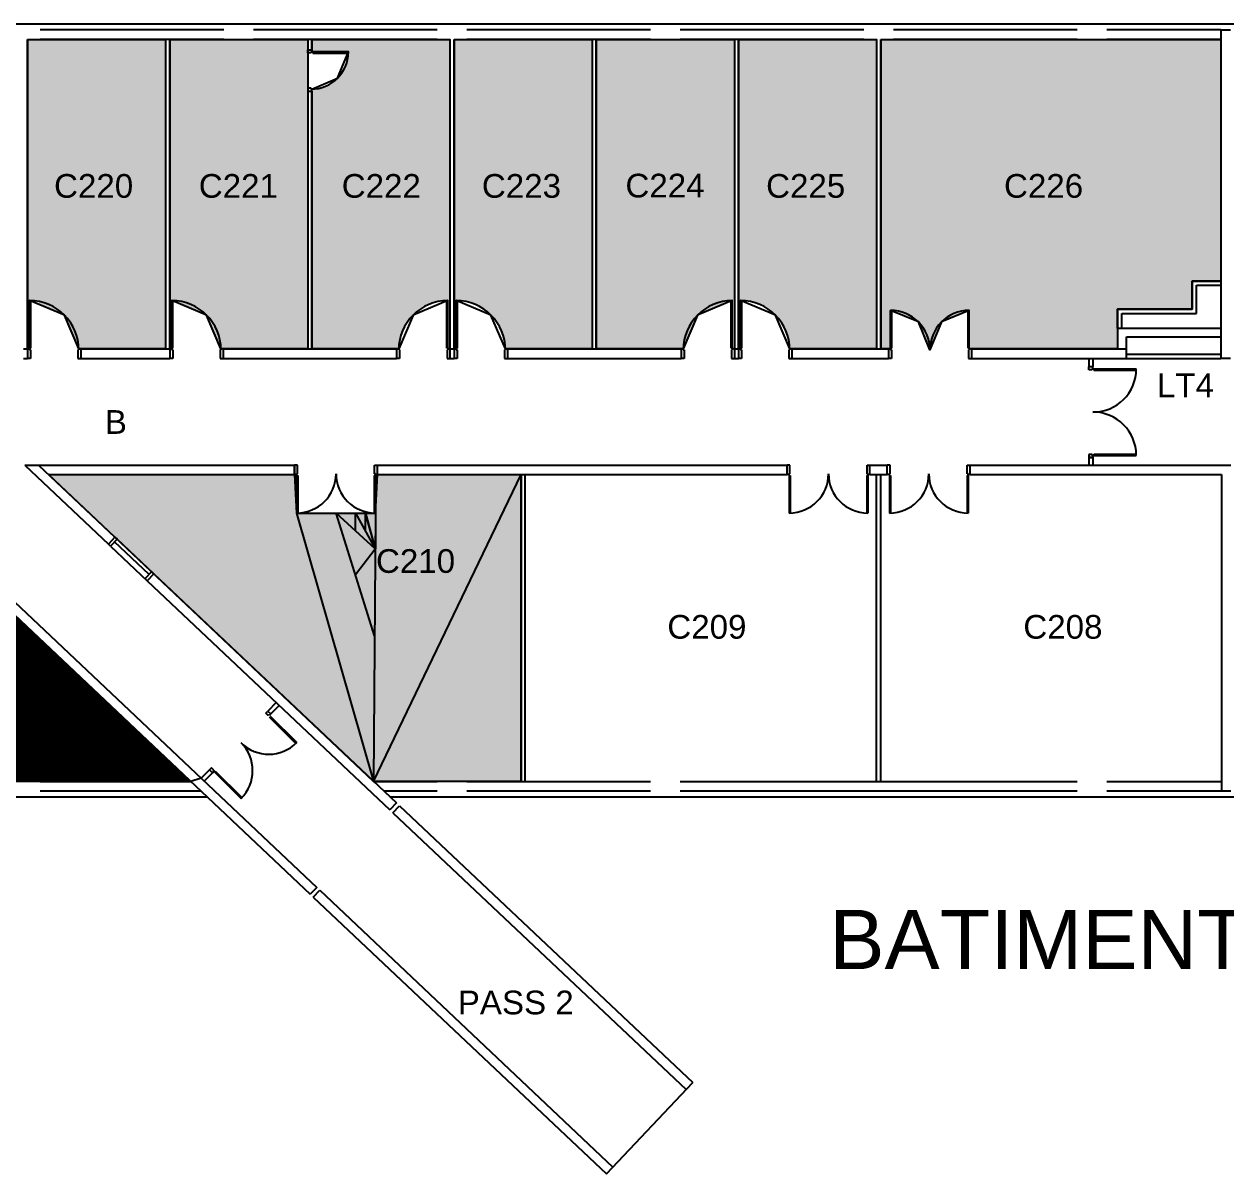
# Model space of a CAD drawing. Extents: x -17020 to -8488, y 8410 to 10351.
# Drawn here: x -15708 to -13679, y 8410 to 10351 of the extents above; entities that cross this region are included whole.
import ezdxf

# ---------------------------------------------------------------- set-up
doc = ezdxf.new("R2010")
doc.units = 0
doc.header["$MEASUREMENT"] = 0
doc.layers.get('0').update_dxf_attribs({"linetype": 'CONTINUOUS'})
for name, color, linetype in [('BA_CLOISON_EXISTANTE', 4, 'CONTINUOUS'), ('BA_MENUIS_EXTERIEURE', 6, 'CONTINUOUS'), ('BA_MENUIS_INTERIEURE', 202, 'CONTINUOUS'), ('BA_STRUCTURE', 5, 'CONTINUOUS'), ('Nom. Circulation', 1, 'CONTINUOUS'), ('Nom. Texte', 250, 'CONTINUOUS'), ('SUN', 2, 'CONTINUOUS')]:
    doc.layers.add(name, color=color, linetype=linetype)
doc.styles.add('ARIAL', font='arial.ttf')

msp = doc.modelspace()

# ---------------------------------------------------------------- hatches: boundary and pattern name
at = {"layer": 'SUN'}
h = msp.add_hatch(color=256, dxfattribs=at)
h.dxf.hatch_style = 1
h.paths.add_polyline_path([(-15702.1, 10324.9), (-15702.1, 9802.5), (-15698.6, 9802.5), (-15698.6, 9884), (-15639.9, 9859.7), (-15615.6, 9802.5), (-15469.1, 9802.5), (-15469.1, 10324.9)])
h.paths.add_polyline_path([(-15667.3, 10035.6), (-15513.7, 10035.6), (-15513.7, 10118), (-15667.3, 10118)], flags=24)
h = msp.add_hatch(color=256, dxfattribs=at)
h.dxf.hatch_style = 1
h.paths.add_polyline_path([(-15462.1, 10324.9), (-15462.1, 9802.5), (-15458.6, 9802.5), (-15458.6, 9884), (-15399.9, 9859.7), (-15375.6, 9802.5), (-15229.1, 9802.5), (-15229.1, 10324.9)])
h.paths.add_polyline_path([(-15419.3, 10035.6), (-15265.7, 10035.6), (-15265.7, 10118), (-15419.3, 10118)], flags=24)
h = msp.add_hatch(color=256, dxfattribs=at)
h.dxf.hatch_style = 1
h.paths.add_polyline_path([(-15222.1, 9802.5), (-15075.6, 9802.5), (-15075.6, 9802.5, -0.408853), (-14992.6, 9884), (-14992.6, 9802.5), (-14989.1, 9802.5), (-14989.1, 10324.9), (-15222.1, 10324.9), (-15222.1, 10303.9), (-15160.6, 10303.9), (-15160.6, 10303.9, -0.407174), (-15222.1, 10240.9)])
h.paths.add_polyline_path([(-15181.7, 10035.6), (-15028.1, 10035.6), (-15028.1, 10118), (-15181.7, 10118)], flags=24)
h = msp.add_hatch(color=256, dxfattribs=at)
h.dxf.hatch_style = 1
h.paths.add_polyline_path([(-14749.1, 10324.9), (-14982.1, 10324.9), (-14982.1, 9802.5), (-14978.6, 9802.5), (-14978.6, 9884, -0.408752), (-14895.6, 9802.6), (-14895.6, 9802.5), (-14749.1, 9802.5)])
h.paths.add_polyline_path([(-14945.4, 10035.6), (-14791.8, 10035.6), (-14791.8, 10118), (-14945.4, 10118)], flags=24)
h = msp.add_hatch(color=256, dxfattribs=at)
h.dxf.hatch_style = 1
h.paths.add_polyline_path([(-14742.1, 10324.9), (-14742.1, 9802.5), (-14595.6, 9802.5), (-14571.3, 9859.7), (-14512.6, 9884), (-14512.6, 9802.5), (-14509.1, 9802.5), (-14509.1, 10324.9)])
h.paths.add_polyline_path([(-14703.1, 10036.1), (-14549.5, 10036.1), (-14549.5, 10118.5), (-14703.1, 10118.5)], flags=24)
h = msp.add_hatch(color=256, dxfattribs=at)
h.dxf.hatch_style = 1
h.paths.add_polyline_path([(-14502.1, 10324.9), (-14502.1, 9802.5), (-14498.6, 9802.5), (-14498.6, 9884, -0.408813), (-14415.6, 9802.6), (-14415.6, 9802.5), (-14269.1, 9802.5), (-14269.1, 10324.9)])
h.paths.add_polyline_path([(-14465.9, 10035.6), (-14312.3, 10035.6), (-14312.3, 10118), (-14465.9, 10118)], flags=24)
h = msp.add_hatch(color=256, dxfattribs=at)
h.dxf.hatch_style = 1
h.paths.add_polyline_path([(-14262.1, 10324.9), (-14262.1, 9802.5), (-14245.6, 9802.5), (-14245.6, 9867.5), (-14198.6, 9848.1), (-14179.1, 9801), (-14159.6, 9848.1), (-14112.6, 9867.5), (-14112.6, 9802.5), (-13862.4, 9802.5), (-13862.4, 9869.5), (-13736.4, 9869.5), (-13736.4, 9917), (-13688, 9917), (-13688, 10324.9)])
h.paths.add_polyline_path([(-14064.2, 10035.6), (-13910.6, 10035.6), (-13910.6, 10118), (-14064.2, 10118)], flags=24)
h = msp.add_hatch(dxfattribs=at)
h.set_pattern_fill('ANSI31', color=256)
h.paths.add_polyline_path([(-15949.1, 9565.8), (-15975.3, 9590.5), (-16080.7, 9590.5), (-16084.2, 9590.5, -0.408869), (-16167.2, 9509), (-16167.2, 9590.5), (-16170.7, 9590.5), (-16182.1, 9590.5), (-16182.1, 9072.6), (-16090.6, 9072.6), (-16065.6, 9072.6), (-16040.6, 9072.6), (-15949.1, 9072.6), (-15949.1, 9337.6), (-15949.1, 9342.6), (-15943.6, 9342.6), (-15943.6, 9341.1), (-15942.1, 9341.1), (-15942.1, 9337.6), (-15942.1, 9072.6), (-15730.6, 9072.6), (-15705.6, 9072.6), (-15680.6, 9072.6), (-15426.7, 9072.6), (-15942.1, 9559.1), (-15942.1, 9427.6), (-15942.1, 9424.1), (-15943.6, 9424.1), (-15943.6, 9422.6), (-15949.1, 9422.6), (-15949.1, 9427.6)])
h.paths.add_polyline_path([(-16146.3, 9224.1), (-15992.7, 9224.1), (-15992.7, 9306.5), (-16146.3, 9306.5)], flags=24)
h.paths.add_polyline_path([(-15856.8, 9199.5), (-15703.2, 9199.5), (-15703.2, 9281.9), (-15856.8, 9281.9)], flags=24)
h.paths.add_polyline_path([(-16142.7, 9291.3), (-15989.1, 9291.3), (-15989.1, 9373.8), (-16142.7, 9373.8)], flags=24)
h = msp.add_hatch(color=256, dxfattribs=at)
h.dxf.hatch_style = 1
h.paths.add_polyline_path([(-15247.9, 9525.5), (-15251.4, 9590.5), (-15666.5, 9590.5), (-15117.9, 9072.6)])
h = msp.add_hatch(color=256, dxfattribs=at)
h.dxf.hatch_style = 1
h.paths.add_polyline_path([(-14869.1, 9590.5), (-15111.4, 9590.5), (-15114.9, 9525.5), (-15117.9, 9072.6)])
h.paths.add_polyline_path([(-15124, 9402.5), (-14970.4, 9402.5), (-14970.4, 9484.9), (-15124, 9484.9)], flags=9)
h = msp.add_hatch(color=256, dxfattribs=at)
h.dxf.hatch_style = 1
h.paths.add_polyline_path([(-14869.1, 9590.5), (-15117.9, 9072.6), (-14869.1, 9072.6)])
h = msp.add_hatch(color=256, dxfattribs=at)
h.dxf.hatch_style = 1
h.paths.add_polyline_path([(-15942.1, 9559.1), (-15942.1, 9424.1), (-15860.6, 9424.1, -0.408869), (-15942.1, 9341.1), (-15942.1, 9072.6), (-15426.7, 9072.6)])
h.paths.add_polyline_path([(-15856.8, 9199.5), (-15703.2, 9199.5), (-15703.2, 9281.9), (-15856.8, 9281.9)], flags=24)
h = msp.add_hatch(color=256, dxfattribs=at)
h.dxf.hatch_style = 1
h.paths.add_polyline_path([(-15181.4, 9525.5), (-15247.9, 9525.5), (-15117.9, 9072.6), (-15116.3, 9318.3)])
h = msp.add_hatch(color=256, dxfattribs=at)
h.dxf.hatch_style = 1
h.paths.add_polyline_path([(-15181.4, 9525.5), (-15148.8, 9421.9), (-15115.3, 9465)])
h = msp.add_hatch(color=256, dxfattribs=at)
h.dxf.hatch_style = 1
h.paths.add_polyline_path([(-15148.3, 9525.5), (-15181.4, 9525.5), (-15148.3, 9495.3)])
h.paths.add_polyline_path([(-15148.3, 9525.5), (-15148.3, 9495.3), (-15115.3, 9465)])
h = msp.add_hatch(color=256, dxfattribs=at)
h.dxf.hatch_style = 1
h.paths.add_polyline_path([(-15131.8, 9525.5), (-15148.3, 9525.5), (-15131.8, 9495.3)])
h.paths.add_polyline_path([(-15131.8, 9525.5), (-15131.8, 9495.3), (-15115.3, 9465)])
h = msp.add_hatch(color=256, dxfattribs=at)
h.dxf.hatch_style = 1
h.paths.add_polyline_path([(-15114.9, 9525.4), (-15131.8, 9525.5), (-15115.3, 9466.4)])
h = msp.add_hatch(color=256, dxfattribs=at)
h.dxf.hatch_style = 1
h.paths.add_polyline_path([(-15115.3, 9465), (-15148.8, 9421.9), (-15116.3, 9318.3)])

# ---------------------------------------------------------------- linework, layer by layer
msp.add_line((-15409.1, 9077.9), (-15426.7, 9072.6))
at = {"layer": 'BA_CLOISON_EXISTANTE'}
for p, q in [((-15702.1, 10324.9), (-15702.1, 9802.5)), ((-15469.1, 10324.9), (-15469.1, 9802.5)), ((-15462.1, 10324.9), (-15462.1, 9802.5)), ((-15229.1, 10324.9), (-15229.1, 10307.4)), ((-15222.1, 10324.9), (-15222.1, 10307.4)), ((-14989.1, 10324.9), (-14989.1, 9802.5)), ((-14982.1, 10324.9), (-14982.1, 9802.5)), ((-14749.1, 10324.9), (-14749.1, 9802.5)), ((-14742.1, 10324.9), (-14742.1, 9802.5)), ((-14509.1, 10324.9), (-14509.1, 9802.5)), ((-14502.1, 10324.9), (-14502.1, 9802.5)), ((-14269.1, 10324.9), (-14269.1, 9802.5)), ((-14262.1, 10324.9), (-14262.1, 9802.5)), ((-15229.1, 10307.4), (-15222.1, 10307.4)), ((-15229.1, 10237.4), (-15222.1, 10237.4)), ((-15229.1, 10237.4), (-15229.1, 9802.5)), ((-15222.1, 10237.4), (-15222.1, 9802.5)), ((-13736.4, 9869.5), (-13736.4, 9917)), ((-13736.4, 9917), (-13688, 9917)), ((-13729.4, 9910), (-13688, 9910)), ((-13729.4, 9862.5), (-13729.4, 9910)), ((-13862.4, 9837.7), (-13862.4, 9869.5)), ((-13862.4, 9869.5), (-13736.4, 9869.5)), ((-13855.4, 9862.5), (-13729.4, 9862.5)), ((-13855.4, 9837.7), (-13855.4, 9862.5)), ((-13910.9, 9786.5), (-13910.9, 9773)), ((-13903.9, 9786.5), (-13903.9, 9773)), ((-13847.4, 9793.5), (-13688, 9793.5)), ((-13847.4, 9786.5), (-13688, 9786.5)), ((-13910.9, 9773), (-13903.9, 9773)), ((-13910.9, 9620), (-13910.9, 9606.5)), ((-13910.9, 9620), (-13903.9, 9620)), ((-13903.9, 9620), (-13903.9, 9606.5)), ((-14869.1, 9072.6), (-14869.1, 9590.5)), ((-14862.1, 9072.6), (-14862.1, 9590.5)), ((-14269.1, 9072.6), (-14269.1, 9590.5)), ((-14262.1, 9072.6), (-14262.1, 9590.5)), ((-15282.2, 9205.6), (-15296.3, 9191.4)), ((-15296.3, 9191.4), (-15291.3, 9186.5)), ((-15277.2, 9200.6), (-15291.3, 9186.5)), ((-15395, 9092.1), (-15409.1, 9077.9)), ((-15395, 9092.1), (-15390, 9087.2)), ((-15390, 9087.2), (-15404.1, 9073))]:
    msp.add_line(p, q, dxfattribs=at)
at = {"layer": 'BA_MENUIS_EXTERIEURE'}
for p, q in [((-13662, 10350.9), (-16463.1, 10350.9)), ((-15370.6, 10340.9), (-15680.6, 10340.9)), ((-15370.6, 10324.9), (-15680.6, 10324.9)), ((-15010.6, 10340.9), (-15320.6, 10340.9)), ((-15010.6, 10324.9), (-15320.6, 10324.9)), ((-14650.6, 10340.9), (-14960.6, 10340.9)), ((-14650.6, 10324.9), (-14960.6, 10324.9)), ((-14290.6, 10340.9), (-14600.6, 10340.9)), ((-14290.6, 10324.9), (-14600.6, 10324.9)), ((-13930.6, 10340.9), (-14240.6, 10340.9)), ((-13930.6, 10324.9), (-14240.6, 10324.9)), ((-13688, 10340.9), (-13880.6, 10340.9)), ((-13688, 10324.9), (-13880.6, 10324.9)), ((-15680.6, 9072.6), (-15426.7, 9072.6)), ((-15117.9, 9072.6), (-15010.6, 9072.6)), ((-14960.6, 9072.6), (-14650.6, 9072.6)), ((-14600.6, 9072.6), (-13930.6, 9072.6)), ((-13880.6, 9072.6), (-13687, 9072.6)), ((-15680.6, 9056.6), (-15409.8, 9056.6)), ((-15100.9, 9056.6), (-15010.6, 9056.6)), ((-14960.6, 9056.6), (-14650.6, 9056.6)), ((-14600.6, 9056.6), (-13930.6, 9056.6)), ((-13880.6, 9056.6), (-13687, 9056.6)), ((-16785.9, 9046.6), (-15399.2, 9046.6)), ((-15090.4, 9046.6), (-13661, 9046.6)), ((-15085.3, 9019.8), (-15074.3, 9031.4)), ((-15074.3, 9031.4), (-14579.5, 8564.2)), ((-15085.3, 9019.8), (-14590.5, 8552.6)), ((-15219.8, 8877.2), (-15208.9, 8888.9)), ((-15208.9, 8888.9), (-14714.1, 8421.7)), ((-15219.8, 8877.2), (-14725, 8410.1))]:
    msp.add_line(p, q, dxfattribs=at)
at = {"layer": 'BA_MENUIS_INTERIEURE'}
for p, q in [((-15229.1, 10307.4), (-15222.1, 10307.4)), ((-15229.1, 10302.4), (-15229.1, 10307.4)), ((-15222.1, 10307.4), (-15222.1, 10303.9)), ((-15223.6, 10302.4), (-15229.1, 10302.4)), ((-15223.6, 10303.9), (-15223.6, 10302.4)), ((-15222.1, 10303.9), (-15223.6, 10303.9)), ((-15220.6, 10303.9), (-15220.6, 10301.9)), ((-15220.6, 10303.9), (-15160.6, 10303.9)), ((-15220.6, 10301.9), (-15160.6, 10301.9)), ((-15223.6, 10242.4), (-15229.1, 10242.4)), ((-15229.1, 10242.4), (-15229.1, 10237.4)), ((-15229.1, 10237.4), (-15222.1, 10237.4)), ((-15223.6, 10240.9), (-15223.6, 10242.4)), ((-15222.1, 10240.9), (-15223.6, 10240.9)), ((-15222.1, 10237.4), (-15222.1, 10240.9)), ((-14245.6, 9804), (-14245.6, 9867.5)), ((-14243.6, 9804), (-14243.6, 9867.5)), ((-14114.6, 9804), (-14114.6, 9867.5)), ((-14112.6, 9804), (-14112.6, 9867.5)), ((-15702.1, 9802.5), (-15702.1, 9786.5)), ((-15612.1, 9802.5), (-15612.1, 9786.5)), ((-15462.1, 9802.5), (-15462.1, 9786.5)), ((-15372.1, 9802.5), (-15372.1, 9786.5)), ((-15079.1, 9802.5), (-15079.1, 9786.5)), ((-14989.1, 9802.5), (-14989.1, 9786.5)), ((-14982.1, 9802.5), (-14982.1, 9786.5)), ((-14892.1, 9802.5), (-14892.1, 9786.5)), ((-14599.1, 9802.5), (-14599.1, 9786.5)), ((-14509.1, 9802.5), (-14509.1, 9786.5)), ((-14502.1, 9802.5), (-14502.1, 9786.5)), ((-14412.1, 9802.5), (-14412.1, 9786.5)), ((-14245.6, 9802.5), (-14249.1, 9802.5)), ((-14249.1, 9802.5), (-14249.1, 9786.5)), ((-14245.6, 9804), (-14243.6, 9804)), ((-14245.6, 9802.5), (-14245.6, 9801)), ((-14245.6, 9801), (-14244.1, 9801)), ((-14244.1, 9801), (-14244.1, 9786.5)), ((-14112.6, 9804), (-14114.6, 9804)), ((-14112.6, 9801), (-14114.1, 9801)), ((-14114.1, 9801), (-14114.1, 9786.5)), ((-14112.6, 9802.5), (-14112.6, 9801)), ((-14109.1, 9802.5), (-14112.6, 9802.5)), ((-14109.1, 9802.5), (-14109.1, 9786.5)), ((-14244.1, 9786.5), (-14249.1, 9786.5)), ((-14114.1, 9786.5), (-14109.1, 9786.5)), ((-13903.9, 9772.4), (-13910.9, 9772.4)), ((-13910.9, 9767.4), (-13910.9, 9772.4)), ((-13905.4, 9767.4), (-13910.9, 9767.4)), ((-13905.4, 9768.9), (-13905.4, 9767.4)), ((-13903.9, 9768.9), (-13905.4, 9768.9)), ((-13903.9, 9768.9), (-13903.9, 9772.4)), ((-13902.4, 9768.9), (-13830.9, 9768.9)), ((-13902.4, 9768.9), (-13902.4, 9766.9)), ((-13902.4, 9766.9), (-13831, 9766.9)), ((-13910.9, 9624.4), (-13910.9, 9619.4)), ((-13905.4, 9624.4), (-13910.9, 9624.4)), ((-13910.9, 9619.4), (-13903.9, 9619.4)), ((-13905.4, 9622.9), (-13905.4, 9624.4)), ((-13903.9, 9622.9), (-13905.4, 9622.9)), ((-13903.9, 9619.4), (-13903.9, 9622.9)), ((-13902.4, 9624.9), (-13831, 9624.9)), ((-13902.4, 9622.9), (-13902.4, 9624.9)), ((-13902.4, 9622.9), (-13830.9, 9622.9)), ((-15246.4, 9606.5), (-15251.4, 9606.5)), ((-15251.4, 9590.5), (-15251.4, 9606.5)), ((-15246.4, 9592), (-15246.4, 9606.5)), ((-15116.4, 9606.5), (-15111.4, 9606.5)), ((-15116.4, 9592), (-15116.4, 9606.5)), ((-15111.4, 9590.5), (-15111.4, 9606.5)), ((-14415.3, 9606.5), (-14420.3, 9606.5)), ((-14420.3, 9590.5), (-14420.3, 9606.5)), ((-14415.3, 9592), (-14415.3, 9606.5)), ((-14285.3, 9606.5), (-14280.3, 9606.5)), ((-14285.3, 9592), (-14285.3, 9606.5)), ((-14280.3, 9590.5), (-14280.3, 9606.5)), ((-14246, 9606.5), (-14251, 9606.5)), ((-14251, 9590.5), (-14251, 9606.5)), ((-14246, 9592), (-14246, 9606.5)), ((-14116, 9606.5), (-14111, 9606.5)), ((-14116, 9592), (-14116, 9606.5)), ((-14111, 9590.5), (-14111, 9606.5)), ((-15247.9, 9590.5), (-15251.4, 9590.5)), ((-15247.9, 9592), (-15246.4, 9592)), ((-15247.9, 9590.5), (-15247.9, 9592)), ((-15247.9, 9589), (-15247.9, 9525.5)), ((-15247.9, 9589), (-15245.9, 9589)), ((-15245.9, 9589), (-15245.9, 9525.6)), ((-15116.9, 9589), (-15116.9, 9525.6)), ((-15114.9, 9589), (-15116.9, 9589)), ((-15114.9, 9592), (-15116.4, 9592)), ((-15114.9, 9590.5), (-15114.9, 9592)), ((-15111.4, 9590.5), (-15114.9, 9590.5)), ((-15114.9, 9589), (-15114.9, 9525.5)), ((-14416.8, 9590.5), (-14420.3, 9590.5)), ((-14416.8, 9592), (-14415.3, 9592)), ((-14416.8, 9590.5), (-14416.8, 9592)), ((-14416.8, 9589), (-14416.8, 9525.5)), ((-14416.8, 9589), (-14414.8, 9589)), ((-14414.8, 9589), (-14414.8, 9525.6)), ((-14285.8, 9589), (-14285.8, 9525.6)), ((-14283.8, 9589), (-14285.8, 9589)), ((-14283.8, 9592), (-14285.3, 9592)), ((-14283.8, 9590.5), (-14283.8, 9592)), ((-14280.3, 9590.5), (-14283.8, 9590.5)), ((-14283.8, 9589), (-14283.8, 9525.5)), ((-14247.5, 9590.5), (-14251, 9590.5)), ((-14247.5, 9592), (-14246, 9592)), ((-14247.5, 9590.5), (-14247.5, 9592)), ((-14247.5, 9589), (-14247.5, 9525.5)), ((-14247.5, 9589), (-14245.5, 9589)), ((-14245.5, 9589), (-14245.5, 9525.6)), ((-14116.5, 9589), (-14116.5, 9525.6)), ((-14114.5, 9589), (-14116.5, 9589)), ((-14114.5, 9592), (-14116, 9592)), ((-14114.5, 9590.5), (-14114.5, 9592)), ((-14111, 9590.5), (-14114.5, 9590.5)), ((-14114.5, 9589), (-14114.5, 9525.5)), ((-15554.5, 9484.8), (-15565.5, 9473.1)), ((-15489.1, 9423), (-15500, 9411.3)), ((-15299.8, 9187.8), (-15296.3, 9191.4)), ((-15296.3, 9191.4), (-15291.3, 9186.5)), ((-15295.9, 9184), (-15299.8, 9187.8)), ((-15296.9, 9184.4), (-15295.5, 9185.9)), ((-15294.8, 9185), (-15295.9, 9184)), ((-15293.8, 9184), (-15294.8, 9185)), ((-15294.1, 9181.5), (-15249.1, 9136.7)), ((-15291.3, 9186.5), (-15293.8, 9184)), ((-15292.7, 9182.9), (-15247.7, 9138.1)), ((-15391.5, 9095.7), (-15395, 9092.1)), ((-15395, 9092.1), (-15390, 9087.2)), ((-15387.6, 9091.8), (-15391.5, 9095.7)), ((-15390, 9087.2), (-15387.6, 9089.7)), ((-15388.6, 9090.7), (-15387.6, 9091.8)), ((-15387.6, 9089.7), (-15388.6, 9090.7)), ((-15386.8, 9089.2), (-15385.4, 9090.6)), ((-15386.5, 9088.6), (-15341.5, 9043.8)), ((-15385.1, 9090), (-15340.1, 9045.3))]:
    msp.add_line(p, q, dxfattribs=at)
at = {"layer": 'BA_MENUIS_INTERIEURE', "ltscale": 7}
for p, q in [((-15698.6, 9804), (-15698.6, 9884)), ((-15696.6, 9804), (-15696.6, 9884)), ((-15458.6, 9804), (-15458.6, 9884)), ((-15456.6, 9804), (-15456.6, 9884)), ((-14994.6, 9804), (-14994.6, 9884)), ((-14992.6, 9804), (-14992.6, 9884)), ((-14978.6, 9804), (-14978.6, 9884)), ((-14976.6, 9804), (-14976.6, 9884)), ((-14514.6, 9804), (-14514.6, 9884)), ((-14512.6, 9804), (-14512.6, 9884)), ((-14498.6, 9804), (-14498.6, 9884)), ((-14496.6, 9804), (-14496.6, 9884)), ((-15702.1, 9802.5), (-15698.6, 9802.5)), ((-15698.6, 9804), (-15696.6, 9804)), ((-15698.6, 9802.5), (-15698.6, 9801)), ((-15698.6, 9801), (-15697.1, 9801)), ((-15697.1, 9801), (-15697.1, 9786.5)), ((-15617.1, 9801), (-15617.1, 9786.5)), ((-15615.6, 9801), (-15617.1, 9801)), ((-15612.1, 9802.5), (-15615.6, 9802.5)), ((-15615.6, 9802.5), (-15615.6, 9801)), ((-15462.1, 9802.5), (-15458.6, 9802.5)), ((-15458.6, 9804), (-15456.6, 9804)), ((-15458.6, 9802.5), (-15458.6, 9801)), ((-15458.6, 9801), (-15457.1, 9801)), ((-15457.1, 9801), (-15457.1, 9786.5)), ((-15377.1, 9801), (-15377.1, 9786.5)), ((-15375.6, 9801), (-15377.1, 9801)), ((-15372.1, 9802.5), (-15375.6, 9802.5)), ((-15375.6, 9802.5), (-15375.6, 9801)), ((-15079.1, 9802.5), (-15075.6, 9802.5)), ((-15075.6, 9802.5), (-15075.6, 9801)), ((-15075.6, 9801), (-15074.1, 9801)), ((-15074.1, 9801), (-15074.1, 9786.5)), ((-14992.6, 9804), (-14994.6, 9804)), ((-14994.1, 9801), (-14994.1, 9786.5)), ((-14992.6, 9801), (-14994.1, 9801)), ((-14989.1, 9802.5), (-14992.6, 9802.5)), ((-14992.6, 9802.5), (-14992.6, 9801)), ((-14982.1, 9802.5), (-14978.6, 9802.5)), ((-14978.6, 9804), (-14976.6, 9804)), ((-14978.6, 9802.5), (-14978.6, 9801)), ((-14978.6, 9801), (-14977.1, 9801)), ((-14977.1, 9801), (-14977.1, 9786.5)), ((-14897.1, 9801), (-14897.1, 9786.5)), ((-14895.6, 9801), (-14897.1, 9801)), ((-14892.1, 9802.5), (-14895.6, 9802.5)), ((-14895.6, 9802.5), (-14895.6, 9801)), ((-14599.1, 9802.5), (-14595.6, 9802.5)), ((-14595.6, 9802.5), (-14595.6, 9801)), ((-14595.6, 9801), (-14594.1, 9801)), ((-14594.1, 9801), (-14594.1, 9786.5)), ((-14512.6, 9804), (-14514.6, 9804)), ((-14514.1, 9801), (-14514.1, 9786.5)), ((-14512.6, 9801), (-14514.1, 9801)), ((-14509.1, 9802.5), (-14512.6, 9802.5)), ((-14512.6, 9802.5), (-14512.6, 9801)), ((-14502.1, 9802.5), (-14498.6, 9802.5)), ((-14498.6, 9804), (-14496.6, 9804)), ((-14498.6, 9802.5), (-14498.6, 9801)), ((-14498.6, 9801), (-14497.1, 9801)), ((-14497.1, 9801), (-14497.1, 9786.5)), ((-14417.1, 9801), (-14417.1, 9786.5)), ((-14415.6, 9801), (-14417.1, 9801)), ((-14412.1, 9802.5), (-14415.6, 9802.5)), ((-14415.6, 9802.5), (-14415.6, 9801)), ((-15697.1, 9786.5), (-15702.1, 9786.5)), ((-15617.1, 9786.5), (-15612.1, 9786.5)), ((-15457.1, 9786.5), (-15462.1, 9786.5)), ((-15377.1, 9786.5), (-15372.1, 9786.5)), ((-15074.1, 9786.5), (-15079.1, 9786.5)), ((-14994.1, 9786.5), (-14989.1, 9786.5)), ((-14977.1, 9786.5), (-14982.1, 9786.5)), ((-14897.1, 9786.5), (-14892.1, 9786.5)), ((-14594.1, 9786.5), (-14599.1, 9786.5)), ((-14514.1, 9786.5), (-14509.1, 9786.5)), ((-14497.1, 9786.5), (-14502.1, 9786.5)), ((-14417.1, 9786.5), (-14412.1, 9786.5)), ((-15561.8, 9469.7), (-15565.5, 9473.1)), ((-15550.9, 9481.3), (-15561.8, 9469.7)), ((-15496.8, 9422), (-15555, 9477)), ((-15554.5, 9484.8), (-15550.9, 9481.3)), ((-15489.1, 9423), (-15550.9, 9481.3)), ((-15561.8, 9469.7), (-15500, 9411.3)), ((-15492.7, 9426.4), (-15503.7, 9414.8))]:
    msp.add_line(p, q, dxfattribs=at)
at = {"layer": 'BA_MENUIS_INTERIEURE'}
for centre, radius, start, end in [((-15223.6, 10303.9), 63, 270, 359.9842), ((-15223.6, 10302.4), 0, 180, 270), ((-15220.6, 10301.9), 0, 180, 270), ((-15698.6, 9801), 83, 0, 89.988), ((-15458.6, 9801), 83, 0, 89.988), ((-14992.6, 9801), 83, 90.012, 180), ((-14978.6, 9801), 83, 0, 89.988), ((-14512.6, 9801), 83, 90.012, 180), ((-14498.6, 9801), 83, 0, 89.988), ((-14245.6, 9801), 66.5, 0, 89.985), ((-14112.6, 9801), 66.5, 90.015, 180), ((-14244.1, 9801), 0, 270, 0), ((-14243.6, 9804), 0, 270, 0), ((-14114.6, 9804), 0, 180, 270), ((-14114.1, 9801), 0, 180, 270), ((-13905.4, 9767.4), 0, 180, 270), ((-13903.9, 9768.9), 73, 270, 359.9864), ((-13902.4, 9766.9), 0, 180, 270), ((-13903.9, 9622.9), 73, 0.0136, 90), ((-13905.4, 9624.4), 0, 90, 180), ((-13902.4, 9624.9), 0, 90, 180), ((-15247.9, 9592), 66.5, 270.015, 0), ((-15246.4, 9592), 0, 0, 90), ((-15245.9, 9589), 0, 0, 90), ((-15114.9, 9592), 66.5, 180, 269.985), ((-15116.9, 9589), 0, 90, 180), ((-15116.4, 9592), 0, 90, 180), ((-14416.8, 9592), 66.5, 270.015, 0), ((-14415.3, 9592), 0, 0, 90), ((-14414.8, 9589), 0, 0, 90), ((-14283.8, 9592), 66.5, 180, 269.985), ((-14285.8, 9589), 0, 90, 180), ((-14285.3, 9592), 0, 90, 180), ((-14247.5, 9592), 66.5, 270.015, 0), ((-14246, 9592), 0, 0, 90), ((-14245.5, 9589), 0, 0, 90), ((-14114.5, 9592), 66.5, 180, 269.985), ((-14116.5, 9589), 0, 90, 180), ((-14116, 9592), 0, 90, 180), ((-15294.8, 9185), 66.5, 225.1648, 315.1606), ((-15388.6, 9090.7), 66.5, 315.1606, 45.1564)]:
    msp.add_arc(centre, radius, start, end, dxfattribs=at)
at = {"layer": 'BA_MENUIS_INTERIEURE', "ltscale": 7}
for centre, start, end in [((-15697.1, 9801), 270, 0), ((-15696.6, 9804), 270, 0), ((-15457.1, 9801), 270, 0), ((-15456.6, 9804), 270, 0), ((-14994.6, 9804), 180, 270), ((-14994.1, 9801), 180, 270), ((-14977.1, 9801), 270, 0), ((-14976.6, 9804), 270, 0), ((-14514.6, 9804), 180, 270), ((-14514.1, 9801), 180, 270), ((-14497.1, 9801), 270, 0), ((-14496.6, 9804), 270, 0)]:
    msp.add_arc(centre, 0, start, end, dxfattribs=at)
at = {"layer": 'BA_STRUCTURE'}
for p, q in [((-13688, 10340.9), (-13688, 9786.5)), ((-13688, 10340.9), (-13672, 10340.9)), ((-13862.4, 9837.7), (-13688, 9837.7)), ((-13862.4, 9837.7), (-13862.4, 9802.5)), ((-13847.4, 9822.7), (-13688, 9822.7)), ((-13847.4, 9786.5), (-13847.4, 9822.7)), ((-15709.1, 9802.5), (-15702.1, 9802.5)), ((-15702.1, 9802.5), (-15702.1, 9786.5)), ((-15612.1, 9802.5), (-15612.1, 9786.5)), ((-15612.1, 9802.5), (-15462.1, 9802.5)), ((-15462.1, 9802.5), (-15462.1, 9786.5)), ((-15372.1, 9802.5), (-15079.1, 9802.5)), ((-15372.1, 9802.5), (-15372.1, 9786.5)), ((-15372.1, 9802.5), (-15229.1, 9802.5)), ((-15079.1, 9802.5), (-15079.1, 9786.5)), ((-14989.1, 9802.5), (-14989.1, 9786.5)), ((-14989.1, 9802.5), (-14982.1, 9802.5)), ((-14982.1, 9802.5), (-14982.1, 9786.5)), ((-14892.1, 9802.5), (-14892.1, 9786.5)), ((-14892.1, 9802.5), (-14599.1, 9802.5)), ((-14694.1, 9802.5), (-14599.1, 9802.5)), ((-14599.1, 9802.5), (-14599.1, 9786.5)), ((-14509.1, 9802.5), (-14509.1, 9786.5)), ((-14509.1, 9802.5), (-14502.1, 9802.5)), ((-14502.1, 9802.5), (-14502.1, 9786.5)), ((-14412.1, 9802.5), (-14249.1, 9802.5)), ((-14412.1, 9802.5), (-14412.1, 9786.5)), ((-14249.1, 9802.5), (-14249.1, 9786.5)), ((-14109.1, 9802.5), (-14109.1, 9786.5)), ((-14109.1, 9802.5), (-13847.4, 9802.5)), ((-14109.1, 9802.5), (-14109.1, 9786.5)), ((-15709.1, 9786.5), (-15702.1, 9786.5)), ((-15612.1, 9786.5), (-15573.5, 9786.5)), ((-15573.5, 9786.5), (-15462.1, 9786.5)), ((-15372.1, 9786.5), (-15079.1, 9786.5)), ((-14989.1, 9786.5), (-14982.1, 9786.5)), ((-14892.1, 9786.5), (-14834.1, 9786.5)), ((-14834.1, 9786.5), (-14599.1, 9786.5)), ((-14509.1, 9786.5), (-14502.1, 9786.5)), ((-14412.1, 9786.5), (-14249.1, 9786.5)), ((-14109.1, 9786.5), (-13847.4, 9786.5)), ((-13672, 9786.5), (-13688, 9786.5)), ((-15969, 9606.5), (-15213.9, 8893.7)), ((-15706.8, 9606.5), (-15251.4, 9606.5)), ((-15706.8, 9606.5), (-15565.5, 9473.1)), ((-15683.5, 9606.5), (-15554.5, 9484.8)), ((-15251.4, 9606.5), (-15251.4, 9590.5)), ((-15251.4, 9590.5), (-15251.4, 9606.5)), ((-15251.4, 9590.5), (-15251.4, 9606.5)), ((-15111.4, 9606.5), (-14956.7, 9606.5)), ((-15111.4, 9590.5), (-15111.4, 9606.5)), ((-14956.7, 9606.5), (-14420.3, 9606.5)), ((-14420.3, 9590.5), (-14420.3, 9606.5)), ((-14420.3, 9590.5), (-14420.3, 9606.5)), ((-14420.3, 9590.5), (-14420.3, 9606.5)), ((-14280.3, 9606.5), (-14251, 9606.5)), ((-14280.3, 9590.5), (-14280.3, 9606.5)), ((-14280.3, 9590.5), (-14280.3, 9606.5)), ((-14251, 9590.5), (-14251, 9606.5)), ((-14251, 9590.5), (-14251, 9606.5)), ((-14251, 9590.5), (-14251, 9606.5)), ((-14111, 9606.5), (-13671, 9606.5)), ((-14111, 9590.5), (-14111, 9606.5)), ((-13812, 9606.5), (-13671, 9606.5)), ((-15975.3, 9590.5), (-15224.9, 8882.1)), ((-15666.5, 9590.5), (-15251.4, 9590.5)), ((-15111.4, 9590.5), (-14869.1, 9590.5)), ((-14956.7, 9590.5), (-14420.3, 9590.5)), ((-14280.3, 9590.5), (-14251, 9590.5)), ((-14111, 9590.5), (-13687, 9590.5)), ((-13687, 9590.5), (-13687, 9056.6)), ((-15554.5, 9484.8), (-15565.5, 9473.1)), ((-15489.1, 9423), (-15500, 9411.3)), ((-15489.1, 9423), (-15079.4, 9036.2)), ((-15500, 9411.3), (-15090.4, 9024.6)), ((-13687, 9056.6), (-13671, 9056.6)), ((-15079.4, 9036.2), (-15090.4, 9024.6)), ((-15213.9, 8893.7), (-15224.9, 8882.1))]:
    msp.add_line(p, q, dxfattribs=at)
at = {"layer": 'Nom. Texte'}
msp.add_lwpolyline([(-14725, 8410.1), (-14579.5, 8564.2)], dxfattribs=at)
at = {"layer": 'SUN'}
for points in [[(-15702.1, 10324.9), (-15469.1, 10324.9), (-15469.1, 9802.5), (-15615.6, 9802.5), (-15639.9, 9859.7), (-15698.6, 9884), (-15698.6, 9802.5), (-15702.1, 9802.5), (-15702.1, 10324.9)], [(-15462.1, 10324.9), (-15229.1, 10324.9), (-15229.1, 9802.5), (-15375.6, 9802.5), (-15399.9, 9859.7), (-15458.6, 9884), (-15458.6, 9802.5), (-15462.1, 9802.5), (-15462.1, 10324.9)], [(-15222.1, 10324.9), (-14989.1, 10324.9), (-14989.1, 9802.5), (-14992.6, 9802.5), (-14992.6, 9884), (-15051.3, 9859.7), (-15075.6, 9802.5), (-15075.6, 9802.5), (-15222.1, 9802.5), (-15222.1, 10240.9), (-15179.1, 10259.3), (-15160.6, 10303.9), (-15222.1, 10303.9), (-15222.1, 10324.9)], [(-14982.1, 10324.9), (-14749.1, 10324.9), (-14749.1, 9802.5), (-14895.6, 9802.5), (-14919.9, 9859.7), (-14978.6, 9884), (-14978.6, 9802.5), (-14982.1, 9802.5), (-14982.1, 10324.9)], [(-14742.1, 10324.9), (-14509.1, 10324.9), (-14509.1, 9802.5), (-14512.6, 9802.5), (-14512.6, 9884), (-14571.3, 9859.7), (-14595.6, 9802.5), (-14742.1, 9802.5), (-14742.1, 10324.9)], [(-14502.1, 10324.9), (-14269.1, 10324.9), (-14269.1, 9802.5), (-14415.6, 9802.5), (-14439.9, 9859.7), (-14498.6, 9884), (-14498.6, 9802.5), (-14502.1, 9802.5), (-14502.1, 10324.9)], [(-14262.1, 10324.9), (-13688, 10324.9), (-13688, 9917), (-13736.4, 9917), (-13736.4, 9869.5), (-13862.4, 9869.5), (-13862.4, 9802.5), (-14112.6, 9802.5), (-14112.6, 9867.5), (-14159.6, 9848.1), (-14179.1, 9801), (-14198.6, 9848.1), (-14245.6, 9867.5), (-14245.6, 9802.5), (-14262.1, 9802.5), (-14262.1, 10324.9)], [(-15666.5, 9590.5), (-15251.4, 9590.5), (-15247.9, 9525.5), (-15114.9, 9525.5), (-15111.4, 9590.5), (-14869.1, 9590.5), (-14869.1, 9072.6), (-15117.9, 9072.6), (-15666.5, 9590.5)], [(-15117.9, 9072.6), (-14869.1, 9590.5)], [(-15942.1, 9559.1), (-15426.7, 9072.6), (-15942.1, 9072.6), (-15942.1, 9341.1), (-15884.9, 9365.4), (-15860.6, 9424.1), (-15942.1, 9424.1), (-15942.1, 9559.1)], [(-15247.9, 9525.5), (-15117.9, 9072.6)], [(-15116.3, 9318.3), (-15181.4, 9525.5)], [(-15115.3, 9465), (-15181.4, 9525.5)], [(-15148.3, 9495.3), (-15148.3, 9525.5), (-15115.3, 9465)], [(-15131.8, 9495.3), (-15131.8, 9525.5), (-15115.3, 9465)], [(-15131.8, 9525.5), (-15114.9, 9525.4), (-15114.9, 9465), (-15131.8, 9525.5), (-15131.8, 9525.5)], [(-15114.9, 9525.5), (-15117.9, 9072.6)], [(-15148.8, 9421.9), (-15115.3, 9465)]]:
    msp.add_lwpolyline(points, dxfattribs=at)

# ---------------------------------------------------------------- texts
at = {"layer": 'Nom. Circulation', "insert": (-15571.6, 9699.2), "char_height": 40, "attachment_point": 1, "style": 'ARIAL'}
msp.add_mtext_dynamic_manual_height_columns('B', width=35.387, gutter_width=12.5, heights=[0], dxfattribs=at)
at = {"layer": 'Nom. Texte', "attachment_point": 5}
for s, insert, char_height, width in [('{\\fArial|b0|i0|c0|p34;C220}', (-15590.5, 10077.4), 40, 224.767), ('{\\fArial|b0|i0|c0|p34;C221}', (-15346.2, 10077.4), 40, 224.767), ('{\\fArial|b0|i0|c0|p34;C222}', (-15105, 10077.4), 40, 224.767), ('{\\fArial|b0|i0|c0|p34;C223}', (-14868.5, 10077.4), 40, 224.767), ('{\\fArial|b0|i0|c0|p34;C224}', (-14626.2, 10077.9), 40, 224.767), ('{\\fArial|b0|i0|c0|p34;C225}', (-14388.8, 10077.4), 40, 224.767), ('{\\fArial|b0|i0|c0|p34;C226}', (-13987.3, 10077.4), 40, 224.767), ('{\\fArial|b0|i0|c0|p34;C210}', (-15047.2, 9444.3), 40, 224.767), ('{\\fArial|b0|i0|c0|p34;C209}', (-14555.5, 9333.2), 40, 224.767), ('{\\fArial|b0|i0|c0|p34;C208}', (-13954.7, 9333.2), 40, 224.767), ('{\\fArial|b0|i0|c0|p34;BATIMENT C - R+1}', (-13733.8, 8805.1), 100, 5.684341886080801e-13)]:
    msp.add_mtext(s, dxfattribs=dict(at, insert=insert, char_height=char_height, width=width))
at = {"layer": 'Nom. Texte', "char_height": 40, "attachment_point": 1, "style": 'ARIAL'}
for s, width, insert in [('LT4', 180.582, (-13796, 9761.1)), ('PASS 2', 385.493, (-14975.9, 8719.5))]:
    msp.add_mtext_dynamic_manual_height_columns(s, width=width, gutter_width=12.5, heights=[0], dxfattribs=dict(at, insert=insert))

doc.saveas('drawing.dxf')
